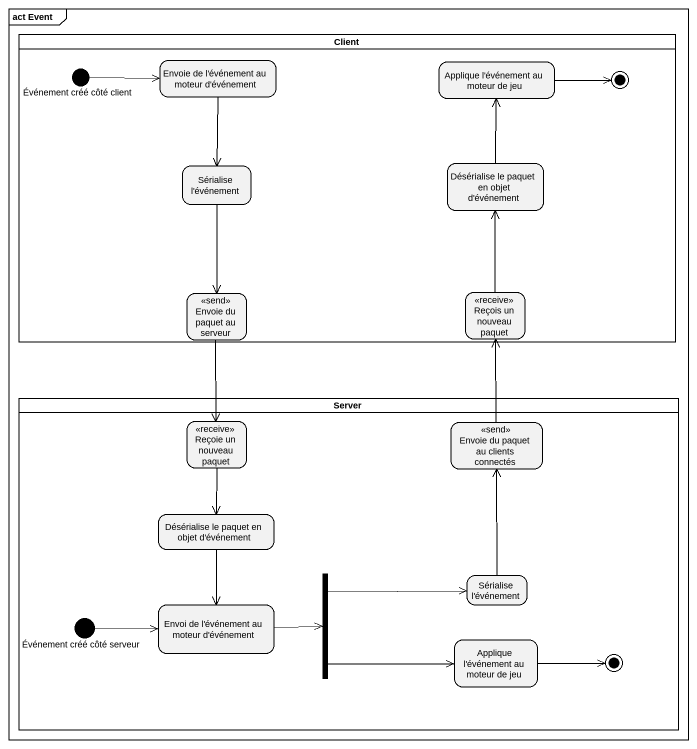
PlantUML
@startuml
mainframe act Event
hide empty description
state Client <<partition>> {
  state "Événement créé côté client" as Événement_créé_côté_client <<start>>
  state "Envoie de l'événement au moteur d'événement" as Envoie_de_l_événement_au
  state "Applique l'événement au moteur de jeu" as Applique_l_événement_au
  state "Sérialise l'événement" as Sérialise_l_événement
  state "Désérialise le paquet en objet d'événement" as Désérialise_le_paquet_en
  state "Envoie du paquet au serveur" as Envoie_du_paquet_au_serveur <<send>>
  state "Reçois un nouveau paquet" as Reçois_un_nouveau_paquet <<receive>>
  Applique_l_événement_au -right-> [*]
}
state Server <<partition>> {
  state "Reçoie un nouveau paquet" as Reçoie_un_nouveau_paquet <<receive>>
  state "Envoie du paquet au clients connectés" as Envoie_du_paquet_au_clients <<send>>
  state "Désérialise le paquet en objet d'événement" as Désérialise_le_paquet_en_2
  state fork1 <<fork>>
  state "Sérialise l'événement" as Sérialise_l_événement_2
  state "Événement créé côté serveur" as Événement_créé_côté_serveur <<start>>
  state "Envoi de l'événement au moteur d'événement" as Envoi_de_l_événement_au
  state "Applique l'événement au moteur de jeu" as Applique_l_événement_au_2
  Applique_l_événement_au_2 -right-> [*]
}
Événement_créé_côté_client -right-> Envoie_de_l_événement_au
Envoie_de_l_événement_au --> Sérialise_l_événement
Sérialise_l_événement --> Envoie_du_paquet_au_serveur
Désérialise_le_paquet_en -up-> Applique_l_événement_au
Envoie_du_paquet_au_serveur --> Reçoie_un_nouveau_paquet
Reçois_un_nouveau_paquet -up-> Désérialise_le_paquet_en
Reçoie_un_nouveau_paquet --> Désérialise_le_paquet_en_2
Envoie_du_paquet_au_clients -up-> Reçois_un_nouveau_paquet
Désérialise_le_paquet_en_2 --> Envoi_de_l_événement_au
fork1 -right-> Sérialise_l_événement_2
fork1 -right-> Applique_l_événement_au_2
Sérialise_l_événement_2 -up-> Envoie_du_paquet_au_clients
Événement_créé_côté_serveur -right-> Envoi_de_l_événement_au
Envoi_de_l_événement_au -right-> fork1
@enduml
